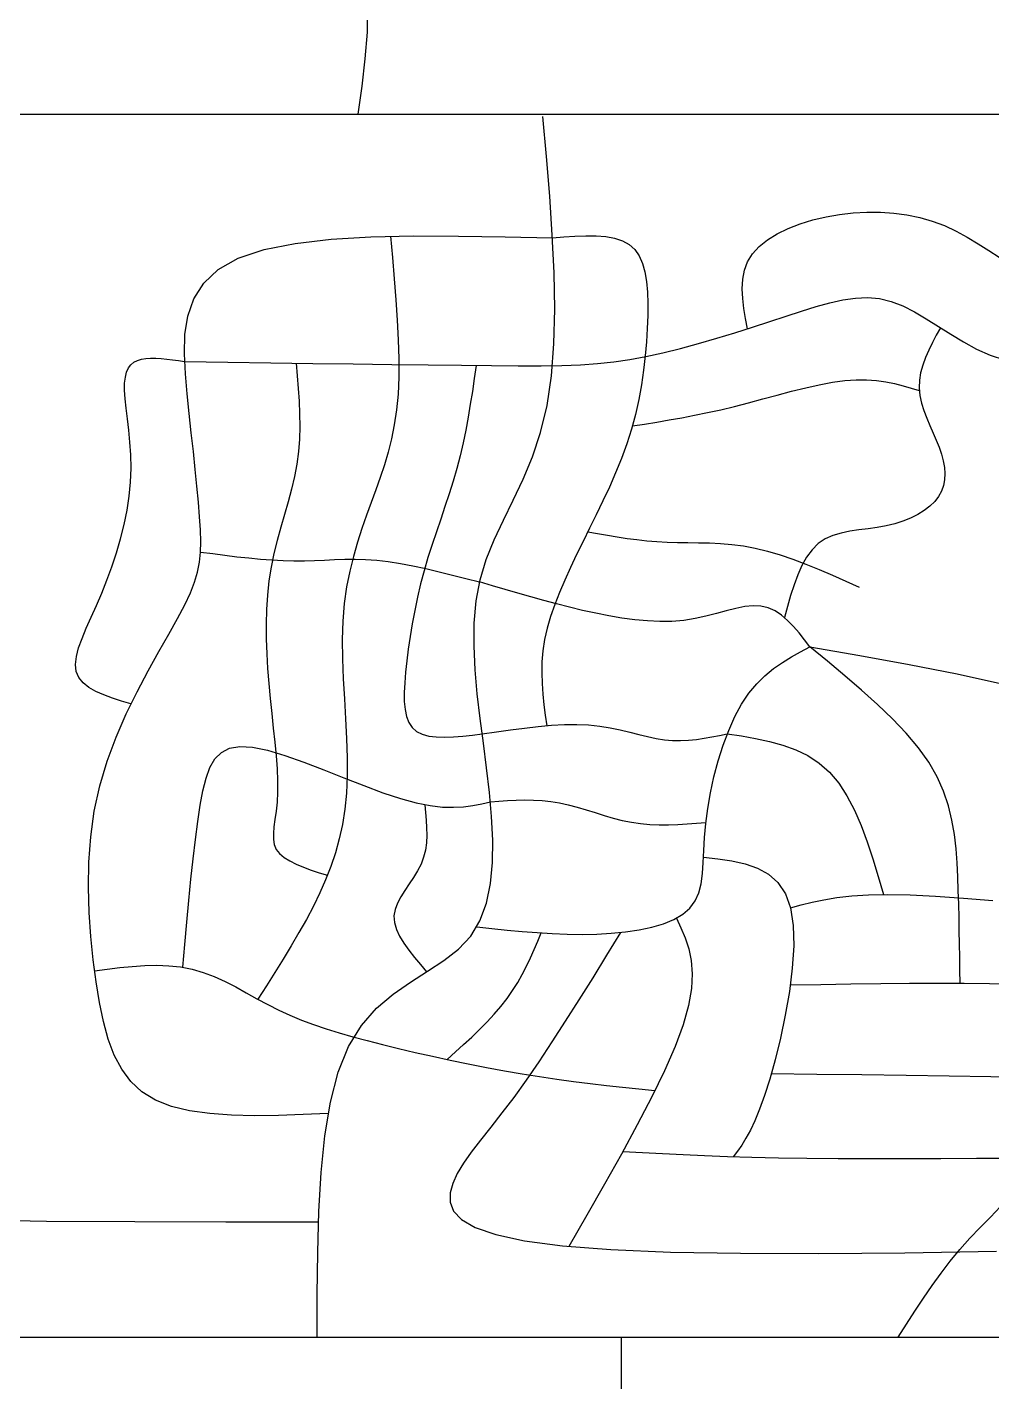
# Model space of a CAD drawing. Extents: x -15455 to 10897, y -24374 to 16165.
# Drawn here: x 5462 to 5907, y -3370 to -2745 of the extents above; entities that cross this region are included whole.
import ezdxf

# ---------------------------------------------------------------- set-up
doc = ezdxf.new("R2010")
doc.units = 0
doc.header["$MEASUREMENT"] = 0
doc.layers.add('STREETS-SPRAWL-12M', color=7, linetype='CONTINUOUS')
doc.layers.add('STREETS-SPRAWL-20M', color=7, linetype='CONTINUOUS')

msp = doc.modelspace()

# ---------------------------------------------------------------- linework, layer by layer
at = {"layer": 'STREETS-SPRAWL-12M', "color": 253, "linetype": 'CONTINUOUS'}
for p, q in [((5619.31, -2747.55), (5619.57, -2736.01)), ((5618.31, -2759.76), (5619.31, -2747.55)), ((5616.82, -2772.42), (5618.31, -2759.76)), ((5615.1, -2785.31), (5616.82, -2772.42)), ((5701.86, -2804.78), (5700.25, -2786.3)), ((5703.33, -2823.08), (5701.86, -2804.78)), ((5704.55, -2841.04), (5703.33, -2823.08)), ((5818.77, -2835.85), (5824.63, -2834.06)), ((5824.63, -2834.06), (5830.73, -2832.61)), ((5830.73, -2832.61), (5836.97, -2831.52)), ((5836.97, -2831.52), (5843.25, -2830.79)), ((5843.25, -2830.79), (5849.53, -2830.44)), ((5849.53, -2830.44), (5855.77, -2830.46)), ((5855.77, -2830.46), (5861.94, -2830.88)), ((5861.94, -2830.88), (5868.01, -2831.7)), ((5868.01, -2831.7), (5873.95, -2832.93)), ((5873.95, -2832.93), (5879.73, -2834.6)), ((5879.73, -2834.6), (5885.31, -2836.69)), ((5602.56, -2842.97), (5620.85, -2841.88)), ((5620.85, -2841.88), (5640.55, -2841.44)), ((5629.9, -2841.6), (5630.81, -2851.44)), ((5640.55, -2841.44), (5661.32, -2841.47)), ((5661.32, -2841.47), (5682.79, -2841.83)), ((5682.79, -2841.83), (5704.62, -2842.34)), ((5705.37, -2858.48), (5704.55, -2841.04)), ((5704.62, -2842.34), (5709.83, -2841.92)), ((5709.83, -2841.92), (5714.96, -2841.57)), ((5714.96, -2841.57), (5719.95, -2841.38)), ((5719.95, -2841.38), (5724.71, -2841.42)), ((5724.71, -2841.42), (5729.17, -2841.77)), ((5729.17, -2841.77), (5733.26, -2842.5)), ((5803.69, -2843.2), (5808.19, -2840.42)), ((5808.19, -2840.42), (5813.25, -2837.97)), ((5813.25, -2837.97), (5818.77, -2835.85)), ((5885.31, -2836.69), (5890.67, -2839.21)), ((5890.67, -2839.21), (5895.84, -2842.05)), ((5559.76, -2851.67), (5571.66, -2847.7)), ((5571.66, -2847.7), (5586.05, -2844.85)), ((5586.05, -2844.85), (5602.56, -2842.97)), ((5733.26, -2842.5), (5736.91, -2843.69)), ((5736.91, -2843.69), (5740.03, -2845.42)), ((5740.03, -2845.42), (5742.58, -2847.75)), ((5742.58, -2847.75), (5744.59, -2850.65)), ((5796.8, -2849.66), (5799.86, -2846.28)), ((5799.86, -2846.28), (5803.69, -2843.2)), ((5895.84, -2842.05), (5900.85, -2845.09)), ((5900.85, -2845.09), (5905.72, -2848.19)), ((5905.72, -2848.19), (5910.49, -2851.24)), ((5550.57, -2856.86), (5559.76, -2851.67)), ((5630.81, -2851.44), (5631.68, -2861.2)), ((5744.59, -2850.65), (5746.12, -2854.1)), ((5746.12, -2854.1), (5747.22, -2858.05)), ((5793.15, -2857.27), (5794.59, -2853.34)), ((5794.59, -2853.34), (5796.8, -2849.66)), ((5543.87, -2863.16), (5550.57, -2856.86)), ((5705.67, -2875.24), (5705.37, -2858.48)), ((5747.22, -2858.05), (5747.96, -2862.47)), ((5792.36, -2861.43), (5793.15, -2857.27)), ((5539.31, -2870.38), (5543.87, -2863.16)), ((5631.68, -2861.2), (5632.45, -2870.82)), ((5747.96, -2862.47), (5748.38, -2867.32)), ((5792.13, -2865.76), (5792.36, -2861.43)), ((5792.33, -2870.25), (5792.13, -2865.76)), ((5536.52, -2878.35), (5539.31, -2870.38)), ((5632.45, -2870.82), (5633.1, -2880.23)), ((5748.38, -2867.32), (5748.54, -2872.57)), ((5748.54, -2872.57), (5748.51, -2878.18)), ((5792.87, -2874.84), (5792.33, -2870.25)), ((5826.13, -2874.02), (5832.46, -2872.27)), ((5832.46, -2872.27), (5838.48, -2870.94)), ((5838.48, -2870.94), (5844.26, -2870.11)), ((5844.26, -2870.11), (5849.86, -2869.89)), ((5849.86, -2869.89), (5855.32, -2870.35)), ((5855.32, -2870.35), (5860.72, -2871.59)), ((5860.72, -2871.59), (5866.09, -2873.65)), ((5535.18, -2886.9), (5536.52, -2878.35)), ((5705.32, -2891.14), (5705.67, -2875.24)), ((5748.51, -2878.18), (5748.32, -2884.11)), ((5793.62, -2879.51), (5792.87, -2874.84)), ((5804.77, -2880.9), (5812.33, -2878.43)), ((5812.33, -2878.43), (5819.44, -2876.1)), ((5819.44, -2876.1), (5826.13, -2874.02)), ((5866.09, -2873.65), (5871.49, -2876.39)), ((5871.49, -2876.39), (5876.95, -2879.61)), ((5633.1, -2880.23), (5633.56, -2889.36)), ((5748.32, -2884.11), (5747.96, -2890.32)), ((5788.67, -2886.05), (5796.85, -2883.47)), ((5794.49, -2884.22), (5793.62, -2879.51)), ((5796.85, -2883.47), (5804.77, -2880.9)), ((5876.95, -2879.61), (5882.51, -2883.13)), ((5883.45, -2883.74), (5881.57, -2887.19)), ((5882.51, -2883.13), (5888.2, -2886.76)), ((5534.92, -2895.85), (5535.18, -2886.9)), ((5633.56, -2889.36), (5633.79, -2898.13)), ((5704.19, -2906.01), (5705.32, -2891.14)), ((5747.96, -2890.32), (5747.42, -2896.75)), ((5763.67, -2893.3), (5771.97, -2891.03)), ((5771.97, -2891.03), (5780.33, -2888.6)), ((5780.33, -2888.6), (5788.67, -2886.05)), ((5879.75, -2890.63), (5878.05, -2894.08)), ((5881.57, -2887.19), (5879.75, -2890.63)), ((5888.2, -2886.76), (5894.06, -2890.31)), ((5894.06, -2890.31), (5900.12, -2893.58)), ((5515.11, -2898.29), (5517.14, -2897.94)), ((5517.14, -2897.94), (5519.36, -2897.78)), ((5519.36, -2897.78), (5521.73, -2897.79)), ((5521.73, -2897.79), (5524.23, -2897.93)), ((5524.23, -2897.93), (5526.84, -2898.18)), ((5526.84, -2898.18), (5529.52, -2898.51)), ((5535.39, -2905.01), (5534.92, -2895.85)), ((5633.79, -2898.13), (5633.76, -2906.48)), ((5740.25, -2898.44), (5747.73, -2897.06)), ((5747.42, -2896.75), (5746.66, -2903.35)), ((5747.73, -2897.06), (5755.56, -2895.33)), ((5755.56, -2895.33), (5763.67, -2893.3)), ((5876.54, -2897.54), (5875.29, -2901)), ((5878.05, -2894.08), (5876.54, -2897.54)), ((5900.12, -2893.58), (5906.42, -2896.39)), ((5906.42, -2896.39), (5912.97, -2898.58)), ((5507.71, -2906.49), (5508.32, -2904.18)), ((5508.32, -2904.18), (5509.19, -2902.3)), ((5509.19, -2902.3), (5510.31, -2900.82)), ((5510.31, -2900.82), (5511.68, -2899.69)), ((5511.68, -2899.69), (5513.29, -2898.86)), ((5513.29, -2898.86), (5515.11, -2898.29)), ((5529.52, -2898.51), (5532.26, -2898.89)), ((5532.26, -2898.89), (5535.03, -2899.3)), ((5535.03, -2899.3), (5555.01, -2899.61)), ((5555.01, -2899.61), (5574.78, -2899.91)), ((5574.78, -2899.91), (5594.11, -2900.19)), ((5586.4, -2900.08), (5586.93, -2905.92)), ((5594.11, -2900.19), (5612.78, -2900.46)), ((5612.78, -2900.46), (5630.58, -2900.7)), ((5630.58, -2900.7), (5647.29, -2900.91)), ((5647.29, -2900.91), (5662.68, -2901.08)), ((5662.68, -2901.08), (5676.54, -2901.21)), ((5669.45, -2901.14), (5668.58, -2907.12)), ((5676.54, -2901.21), (5688.74, -2901.28)), ((5688.74, -2901.28), (5699.46, -2901.26)), ((5699.46, -2901.26), (5708.96, -2901.11)), ((5708.96, -2901.11), (5717.53, -2900.79)), ((5717.53, -2900.79), (5725.42, -2900.27)), ((5725.42, -2900.27), (5732.9, -2899.5)), ((5732.9, -2899.5), (5740.25, -2898.44)), ((5746.66, -2903.35), (5745.66, -2910.09)), ((5875.29, -2901), (5874.35, -2904.48)), ((5507.36, -2912.6), (5507.39, -2909.28)), ((5507.39, -2909.28), (5507.71, -2906.49)), ((5536.24, -2914.22), (5535.39, -2905.01)), ((5586.93, -2905.92), (5587.41, -2911.76)), ((5633.76, -2906.48), (5633.41, -2914.34)), ((5668.58, -2907.12), (5667.68, -2913.09)), ((5702.15, -2919.68), (5704.19, -2906.01)), ((5745.66, -2910.09), (5744.41, -2916.9)), ((5821.35, -2911.43), (5827.64, -2910.02)), ((5827.64, -2910.02), (5833.66, -2908.89)), ((5833.66, -2908.89), (5839.33, -2908.12)), ((5839.33, -2908.12), (5844.58, -2907.75)), ((5844.58, -2907.75), (5849.45, -2907.77)), ((5849.45, -2907.77), (5853.99, -2908.1)), ((5853.99, -2908.1), (5858.27, -2908.71)), ((5858.27, -2908.71), (5862.32, -2909.53)), ((5862.32, -2909.53), (5866.22, -2910.52)), ((5866.22, -2910.52), (5870, -2911.61)), ((5873.78, -2907.96), (5873.66, -2911.46)), ((5874.35, -2904.48), (5873.78, -2907.96)), ((5507.61, -2916.47), (5507.36, -2912.6)), ((5508.07, -2920.85), (5507.61, -2916.47)), ((5537.19, -2923.32), (5536.24, -2914.22)), ((5587.41, -2911.76), (5587.79, -2917.59)), ((5633.41, -2914.34), (5632.71, -2921.65)), ((5667.68, -2913.09), (5666.74, -2919.06)), ((5744.41, -2916.9), (5742.86, -2923.75)), ((5794.98, -2918.36), (5801.6, -2916.58)), ((5801.6, -2916.58), (5808.25, -2914.79)), ((5808.25, -2914.79), (5814.86, -2913.05)), ((5814.86, -2913.05), (5821.35, -2911.43)), ((5870, -2911.61), (5873.73, -2912.76)), ((5873.66, -2911.46), (5874.01, -2914.97)), ((5874.01, -2914.97), (5874.77, -2918.48)), ((5508.65, -2925.69), (5508.07, -2920.85)), ((5587.79, -2917.59), (5588.05, -2923.42)), ((5632.71, -2921.65), (5631.7, -2928.48)), ((5666.74, -2919.06), (5665.73, -2925.01)), ((5699.13, -2932.04), (5702.15, -2919.68)), ((5770.05, -2924.13), (5776.04, -2922.9)), ((5776.04, -2922.9), (5782.18, -2921.54)), ((5782.18, -2921.54), (5788.49, -2920.03)), ((5788.49, -2920.03), (5794.98, -2918.36)), ((5874.77, -2918.48), (5875.85, -2921.98)), ((5875.85, -2921.98), (5877.16, -2925.46)), ((5509.25, -2930.93), (5508.65, -2925.69)), ((5538.13, -2932.2), (5537.19, -2923.32)), ((5588.12, -2929.25), (5587.96, -2935.06)), ((5588.05, -2923.42), (5588.12, -2929.25)), ((5631.7, -2928.48), (5630.4, -2934.92)), ((5665.73, -2925.01), (5664.62, -2930.95)), ((5742.86, -2923.75), (5741.01, -2930.57)), ((5741.45, -2929.05), (5747.07, -2928.16)), ((5747.07, -2928.16), (5752.72, -2927.24)), ((5752.72, -2927.24), (5758.41, -2926.27)), ((5758.41, -2926.27), (5764.18, -2925.24)), ((5764.18, -2925.24), (5770.05, -2924.13)), ((5877.16, -2925.46), (5878.61, -2928.9)), ((5878.61, -2928.9), (5880.1, -2932.3)), ((5509.79, -2936.53), (5509.25, -2930.93)), ((5539.06, -2940.81), (5538.13, -2932.2)), ((5587.96, -2935.06), (5587.52, -2940.86)), ((5630.4, -2934.92), (5628.86, -2941.06)), ((5664.62, -2930.95), (5663.4, -2936.87)), ((5695.34, -2943.27), (5699.13, -2932.04)), ((5741.01, -2930.57), (5738.84, -2937.34)), ((5880.1, -2932.3), (5881.55, -2935.63)), ((5881.55, -2935.63), (5882.85, -2938.89)), ((5510.18, -2942.43), (5509.79, -2936.53)), ((5539.92, -2949.06), (5539.06, -2940.81)), ((5587.52, -2940.86), (5586.77, -2946.65)), ((5628.86, -2941.06), (5627.11, -2946.98)), ((5663.4, -2936.87), (5662.05, -2942.77)), ((5738.84, -2937.34), (5736.39, -2944.04)), ((5882.85, -2938.89), (5883.94, -2942.06)), ((5510.32, -2948.57), (5510.18, -2942.43)), ((5586.77, -2946.65), (5585.67, -2952.42)), ((5627.11, -2946.98), (5625.21, -2952.77)), ((5662.05, -2942.77), (5660.53, -2948.64)), ((5691.04, -2953.6), (5695.34, -2943.27)), ((5736.39, -2944.04), (5733.71, -2950.66)), ((5883.94, -2942.06), (5884.77, -2945.15)), ((5884.77, -2945.15), (5885.31, -2948.13)), ((5885.31, -2948.13), (5885.53, -2951.02)), ((5510.11, -2954.9), (5510.32, -2948.57)), ((5540.71, -2956.87), (5539.92, -2949.06)), ((5585.67, -2952.42), (5584.29, -2958.2)), ((5625.21, -2952.77), (5623.18, -2958.51)), ((5660.53, -2948.64), (5658.83, -2954.48)), ((5686.5, -2963.25), (5691.04, -2953.6)), ((5733.71, -2950.66), (5730.85, -2957.19)), ((5885.4, -2953.81), (5884.89, -2956.48)), ((5885.53, -2951.02), (5885.4, -2953.81)), ((5509.5, -2961.36), (5510.11, -2954.9)), ((5541.39, -2964.19), (5540.71, -2956.87)), ((5584.29, -2958.2), (5582.72, -2964)), ((5623.18, -2958.51), (5621.07, -2964.3)), ((5657, -2960.31), (5655.07, -2966.14)), ((5658.83, -2954.48), (5657, -2960.31)), ((5730.85, -2957.19), (5727.87, -2963.63)), ((5883.98, -2959.05), (5882.62, -2961.49)), ((5884.89, -2956.48), (5883.98, -2959.05)), ((5508.51, -2967.92), (5509.5, -2961.36)), ((5541.92, -2970.92), (5541.39, -2964.19)), ((5582.72, -2964), (5581.03, -2969.86)), ((5621.07, -2964.3), (5618.92, -2970.21)), ((5655.07, -2966.14), (5653.08, -2971.98)), ((5681.98, -2972.48), (5686.5, -2963.25)), ((5727.87, -2963.63), (5724.82, -2969.98)), ((5878.58, -2965.99), (5875.96, -2968.02)), ((5880.82, -2963.81), (5878.58, -2965.99)), ((5882.62, -2961.49), (5880.82, -2963.81)), ((5507.17, -2974.5), (5508.51, -2967.92)), ((5542.29, -2977.01), (5541.92, -2970.92)), ((5581.03, -2969.86), (5579.32, -2975.77)), ((5618.92, -2970.21), (5616.79, -2976.29)), ((5653.08, -2971.98), (5651.08, -2977.85)), ((5677.75, -2981.51), (5681.98, -2972.48)), ((5724.82, -2969.98), (5721.75, -2976.22)), ((5866.16, -2972.96), (5862.38, -2974.17)), ((5869.71, -2971.52), (5866.16, -2972.96)), ((5872.99, -2969.86), (5869.71, -2971.52)), ((5875.96, -2968.02), (5872.99, -2969.86)), ((5505.53, -2981.07), (5507.17, -2974.5)), ((5542.45, -2982.41), (5542.29, -2977.01)), ((5579.32, -2975.77), (5577.67, -2981.78)), ((5616.79, -2976.29), (5614.75, -2982.6)), ((5651.08, -2977.85), (5649.12, -2983.76)), ((5721.75, -2976.22), (5718.72, -2982.36)), ((5720.94, -2977.87), (5725.43, -2978.66)), ((5725.43, -2978.66), (5729.93, -2979.44)), ((5837.72, -2978.42), (5833.89, -2979.57)), ((5841.74, -2977.59), (5837.72, -2978.42)), ((5845.89, -2976.96), (5841.74, -2977.59)), ((5850.1, -2976.42), (5845.89, -2976.96)), ((5854.29, -2975.85), (5850.1, -2976.42)), ((5858.41, -2975.13), (5854.29, -2975.85)), ((5862.38, -2974.17), (5858.41, -2975.13)), ((5503.63, -2987.56), (5505.53, -2981.07)), ((5542.34, -2987.3), (5542.45, -2982.41)), ((5577.67, -2981.78), (5576.17, -2987.89)), ((5614.75, -2982.6), (5612.85, -2989.17)), ((5649.12, -2983.76), (5647.23, -2989.73)), ((5674.09, -2990.58), (5677.75, -2981.51)), ((5718.72, -2982.36), (5715.76, -2988.38)), ((5729.93, -2979.44), (5734.45, -2980.17)), ((5734.45, -2980.17), (5738.98, -2980.86)), ((5738.98, -2980.86), (5743.55, -2981.46)), ((5743.55, -2981.46), (5748.15, -2981.98)), ((5748.15, -2981.98), (5752.79, -2982.38)), ((5752.79, -2982.38), (5757.48, -2982.65)), ((5757.48, -2982.65), (5762.23, -2982.78)), ((5762.23, -2982.78), (5767.05, -2982.84)), ((5767.05, -2982.84), (5771.96, -2982.88)), ((5771.96, -2982.88), (5776.95, -2982.98)), ((5776.95, -2982.98), (5782.05, -2983.2)), ((5782.05, -2983.2), (5787.27, -2983.62)), ((5787.27, -2983.62), (5792.63, -2984.3)), ((5792.63, -2984.3), (5798.12, -2985.31)), ((5798.12, -2985.31), (5803.77, -2986.7)), ((5827.11, -2983.31), (5824.28, -2986.09)), ((5830.33, -2981.16), (5827.11, -2983.31)), ((5833.89, -2979.57), (5830.33, -2981.16)), ((5501.53, -2993.93), (5503.63, -2987.56)), ((5541, -2996.39), (5541.88, -2991.89)), ((5541.88, -2991.89), (5542.34, -2987.3)), ((5542.34, -2987.19), (5547.97, -2987.92)), ((5547.97, -2987.92), (5553.58, -2988.64)), ((5553.58, -2988.64), (5559.14, -2989.31)), ((5559.14, -2989.31), (5564.63, -2989.91)), ((5564.63, -2989.91), (5570.03, -2990.43)), ((5570.03, -2990.43), (5575.32, -2990.84)), ((5576.17, -2987.89), (5574.9, -2994.14)), ((5575.32, -2990.84), (5580.47, -2991.12)), ((5580.47, -2991.12), (5585.46, -2991.25)), ((5585.46, -2991.25), (5590.28, -2991.22)), ((5590.28, -2991.22), (5594.97, -2991.07)), ((5594.97, -2991.07), (5599.59, -2990.86)), ((5599.59, -2990.86), (5604.2, -2990.65)), ((5604.2, -2990.65), (5608.84, -2990.49)), ((5608.84, -2990.49), (5613.59, -2990.45)), ((5612.85, -2989.17), (5611.16, -2996.05)), ((5613.59, -2990.45), (5618.48, -2990.58)), ((5618.48, -2990.58), (5623.58, -2990.94)), ((5623.58, -2990.94), (5628.94, -2991.57)), ((5628.94, -2991.57), (5634.52, -2992.45)), ((5647.23, -2989.73), (5645.46, -2995.77)), ((5671.25, -2999.92), (5674.09, -2990.58)), ((5715.76, -2988.38), (5712.94, -2994.29)), ((5803.77, -2986.7), (5809.55, -2988.44)), ((5809.55, -2988.44), (5815.45, -2990.48)), ((5815.45, -2990.48), (5821.45, -2992.77)), ((5821.8, -2989.47), (5819.62, -2993.35)), ((5824.28, -2986.09), (5821.8, -2989.47)), ((5499.25, -3000.12), (5501.53, -2993.93)), ((5539.63, -3001.02), (5541, -2996.39)), ((5574.9, -2994.14), (5573.92, -3000.52)), ((5611.16, -2996.05), (5609.74, -3003.29)), ((5634.52, -2992.45), (5640.29, -2993.54)), ((5640.29, -2993.54), (5646.24, -2994.82)), ((5645.46, -2995.77), (5643.85, -3001.89)), ((5646.24, -2994.82), (5652.31, -2996.23)), ((5652.31, -2996.23), (5658.48, -2997.76)), ((5658.48, -2997.76), (5664.72, -2999.35)), ((5712.94, -2994.29), (5710.28, -3000.1)), ((5817.7, -2997.65), (5815.98, -3002.28)), ((5819.62, -2993.35), (5817.7, -2997.65)), ((5821.45, -2992.77), (5827.53, -2995.26)), ((5827.53, -2995.26), (5833.66, -2997.9)), ((5833.66, -2997.9), (5839.84, -3000.64)), ((5496.86, -3006.08), (5499.25, -3000.12)), ((5537.7, -3005.98), (5539.63, -3001.02)), ((5573.92, -3000.52), (5573.23, -3007.04)), ((5609.74, -3003.29), (5608.66, -3010.93)), ((5643.85, -3001.89), (5642.39, -3008.04)), ((5664.72, -2999.35), (5671, -3000.98)), ((5669.43, -3009.72), (5671.25, -2999.92)), ((5676.9, -3002.74), (5671, -3000.98)), ((5682.81, -3004.48), (5676.9, -3002.74)), ((5710.28, -3000.1), (5707.83, -3005.79)), ((5815.98, -3002.28), (5814.42, -3007.17)), ((5839.84, -3000.64), (5846.03, -3003.43)), ((5494.4, -3011.77), (5496.86, -3006.08)), ((5535.12, -3011.5), (5537.7, -3005.98)), ((5573.23, -3007.04), (5572.81, -3013.67)), ((5642.39, -3008.04), (5641.1, -3014.17)), ((5668.55, -3019.95), (5669.43, -3009.72)), ((5688.72, -3006.21), (5682.81, -3004.48)), ((5694.65, -3007.9), (5688.72, -3006.21)), ((5700.59, -3009.54), (5694.65, -3007.9)), ((5706.55, -3011.12), (5700.59, -3009.54)), ((5707.83, -3005.79), (5705.64, -3011.38)), ((5814.42, -3007.17), (5812.95, -3012.23)), ((5491.98, -3017.17), (5494.4, -3011.77)), ((5531.82, -3017.79), (5535.12, -3011.5)), ((5572.81, -3013.67), (5572.64, -3020.39)), ((5608.66, -3010.93), (5607.97, -3019.01)), ((5641.1, -3014.17), (5639.96, -3020.22)), ((5703.74, -3016.86), (5702.17, -3022.24)), ((5705.64, -3011.38), (5703.74, -3016.86)), ((5712.52, -3012.63), (5706.55, -3011.12)), ((5718.53, -3014.06), (5712.52, -3012.63)), ((5724.56, -3015.39), (5718.53, -3014.06)), ((5730.58, -3016.58), (5724.56, -3015.39)), ((5736.58, -3017.6), (5730.58, -3016.58)), ((5775.38, -3016.73), (5770.36, -3017.85)), ((5780.18, -3015.48), (5775.38, -3016.73)), ((5784.76, -3014.24), (5780.18, -3015.48)), ((5789.11, -3013.14), (5784.76, -3014.24)), ((5793.23, -3012.32), (5789.11, -3013.14)), ((5797.11, -3011.92), (5793.23, -3012.32)), ((5800.73, -3012.08), (5797.11, -3011.92)), ((5804.11, -3012.91), (5800.73, -3012.08)), ((5807.26, -3014.35), (5804.11, -3012.91)), ((5810.23, -3016.31), (5807.26, -3014.35)), ((5813.03, -3018.71), (5810.23, -3016.31)), ((5812.95, -3012.23), (5811.54, -3017.37)), ((5487.74, -3026.98), (5489.72, -3022.24)), ((5489.72, -3022.24), (5491.98, -3017.17)), ((5527.79, -3025), (5531.82, -3017.79)), ((5572.64, -3020.39), (5572.67, -3027.19)), ((5607.97, -3019.01), (5607.72, -3027.56)), ((5639.96, -3020.22), (5638.97, -3026.15)), ((5668.45, -3030.56), (5668.55, -3019.95)), ((5702.17, -3022.24), (5700.98, -3027.51)), ((5742.52, -3018.41), (5736.58, -3017.6)), ((5748.38, -3018.96), (5742.52, -3018.41)), ((5754.11, -3019.21), (5748.38, -3018.96)), ((5759.71, -3019.14), (5754.11, -3019.21)), ((5765.13, -3018.68), (5759.71, -3019.14)), ((5770.36, -3017.85), (5765.13, -3018.68)), ((5815.7, -3021.46), (5813.03, -3018.71)), ((5818.28, -3024.48), (5815.7, -3021.46)), ((5486.17, -3031.37), (5487.74, -3026.98)), ((5523.18, -3033.1), (5527.79, -3025)), ((5572.67, -3027.19), (5572.9, -3034.04)), ((5607.72, -3027.56), (5607.83, -3036.47)), ((5638.97, -3026.15), (5638.13, -3031.88)), ((5700.98, -3027.51), (5700.19, -3032.7)), ((5820.79, -3027.67), (5818.28, -3024.48)), ((5823.27, -3030.95), (5820.79, -3027.67)), ((5484.73, -3039.01), (5485.13, -3035.39)), ((5485.13, -3035.39), (5486.17, -3031.37)), ((5518.23, -3041.98), (5523.18, -3033.1)), ((5572.9, -3034.04), (5573.3, -3040.93)), ((5638.13, -3031.88), (5637.43, -3037.38)), ((5668.98, -3041.46), (5668.45, -3030.56)), ((5700.19, -3032.7), (5699.76, -3037.79)), ((5810.61, -3038.1), (5814.78, -3035.55)), ((5814.78, -3035.55), (5819.01, -3033.2)), ((5819.01, -3033.2), (5823.27, -3030.95)), ((5823.27, -3030.95), (5846.29, -3034.89)), ((5831.38, -3037.56), (5823.27, -3030.95)), ((5846.29, -3034.89), (5869.02, -3038.96)), ((5485.09, -3042.23), (5484.73, -3039.01)), ((5573.3, -3040.93), (5573.83, -3047.84)), ((5607.83, -3036.47), (5608.19, -3045.62)), ((5637.43, -3037.38), (5636.89, -3042.59)), ((5669.97, -3052.59), (5668.98, -3041.46)), ((5699.76, -3037.79), (5699.65, -3042.81)), ((5802.59, -3044.18), (5806.53, -3040.94)), ((5806.53, -3040.94), (5810.61, -3038.1)), ((5839.37, -3044.17), (5831.38, -3037.56)), ((5869.02, -3038.96), (5891.18, -3043.3)), ((5486.3, -3045.04), (5485.09, -3042.23)), ((5488.29, -3047.47), (5486.3, -3045.04)), ((5490.94, -3049.59), (5488.29, -3047.47)), ((5513.14, -3051.57), (5518.23, -3041.98)), ((5573.83, -3047.84), (5574.48, -3054.74)), ((5608.19, -3045.62), (5608.69, -3054.87)), ((5636.49, -3047.45), (5636.28, -3051.95)), ((5636.89, -3042.59), (5636.49, -3047.45)), ((5699.65, -3042.81), (5699.8, -3047.77)), ((5699.8, -3047.77), (5700.16, -3052.68)), ((5795.2, -3052.23), (5798.8, -3047.91)), ((5798.8, -3047.91), (5802.59, -3044.18)), ((5847.12, -3050.79), (5839.37, -3044.17)), ((5891.18, -3043.3), (5912.48, -3048.05)), ((5494.15, -3051.43), (5490.94, -3049.59)), ((5497.8, -3053.07), (5494.15, -3051.43)), ((5501.79, -3054.54), (5497.8, -3053.07)), ((5508.14, -3061.76), (5513.14, -3051.57)), ((5636.28, -3051.95), (5636.32, -3056.05)), ((5671.29, -3063.89), (5669.97, -3052.59)), ((5700.16, -3052.68), (5700.68, -3057.55)), ((5791.83, -3057.24), (5795.2, -3052.23)), ((5854.51, -3057.42), (5847.12, -3050.79)), ((5505.99, -3055.91), (5501.79, -3054.54)), ((5510.31, -3057.23), (5505.99, -3055.91)), ((5574.48, -3054.74), (5575.19, -3061.58)), ((5608.69, -3054.87), (5609.22, -3064.1)), ((5636.32, -3056.05), (5636.65, -3059.73)), ((5636.65, -3059.73), (5637.33, -3062.98)), ((5700.68, -3057.55), (5701.3, -3062.39)), ((5788.71, -3063), (5791.83, -3057.24)), ((5861.42, -3064.05), (5854.51, -3057.42)), ((5503.46, -3072.45), (5508.14, -3061.76)), ((5575.19, -3061.58), (5575.92, -3068.3)), ((5609.22, -3064.1), (5609.68, -3073.18)), ((5637.33, -3062.98), (5638.42, -3065.77)), ((5638.42, -3065.77), (5639.95, -3068.08)), ((5672.76, -3075.27), (5671.29, -3063.89)), ((5701.3, -3062.39), (5701.97, -3067.23)), ((5704.16, -3067.06), (5710.11, -3066.73)), ((5710.11, -3066.73), (5715.83, -3066.65)), ((5715.83, -3066.65), (5721.27, -3066.87)), ((5785.85, -3069.38), (5788.71, -3063)), ((5867.73, -3070.7), (5861.42, -3064.05)), ((5499.29, -3083.56), (5503.46, -3072.45)), ((5575.92, -3068.3), (5576.6, -3074.83)), ((5639.95, -3068.08), (5641.98, -3069.88)), ((5641.98, -3069.88), (5644.54, -3071.17)), ((5644.54, -3071.17), (5647.6, -3072)), ((5647.6, -3072), (5651.06, -3072.44)), ((5651.06, -3072.44), (5654.87, -3072.54)), ((5654.87, -3072.54), (5658.96, -3072.38)), ((5658.96, -3072.38), (5663.26, -3072.03)), ((5663.26, -3072.03), (5667.69, -3071.54)), ((5667.69, -3071.54), (5672.19, -3070.99)), ((5672.19, -3070.99), (5678.75, -3070.03)), ((5678.75, -3070.03), (5685.26, -3069.12)), ((5685.26, -3069.12), (5691.69, -3068.3)), ((5691.69, -3068.3), (5698, -3067.59)), ((5698, -3067.59), (5704.16, -3067.06)), ((5721.27, -3066.87), (5726.41, -3067.4)), ((5726.41, -3067.4), (5731.26, -3068.18)), ((5731.26, -3068.18), (5735.86, -3069.13)), ((5735.86, -3069.13), (5740.24, -3070.18)), ((5740.24, -3070.18), (5744.43, -3071.24)), ((5744.43, -3071.24), (5748.46, -3072.23)), ((5748.46, -3072.23), (5752.38, -3073.08)), ((5752.38, -3073.08), (5756.2, -3073.7)), ((5770.95, -3073.55), (5774.54, -3073.04)), ((5774.54, -3073.04), (5778.12, -3072.41)), ((5778.12, -3072.41), (5781.67, -3071.7)), ((5781.67, -3071.7), (5785.23, -3070.95)), ((5783.28, -3076.25), (5785.85, -3069.38)), ((5785.23, -3070.95), (5791.79, -3071.97)), ((5791.79, -3071.97), (5798.29, -3073.11)), ((5873.32, -3077.37), (5867.73, -3070.7)), ((5551.97, -3079.53), (5555.74, -3077.63)), ((5555.74, -3077.63), (5560.46, -3076.81)), ((5560.46, -3076.81), (5566.29, -3077.13)), ((5566.29, -3077.13), (5573.31, -3078.58)), ((5573.31, -3078.58), (5581.3, -3080.97)), ((5576.6, -3074.83), (5577.19, -3081.11)), ((5609.68, -3073.18), (5609.97, -3081.98)), ((5674.23, -3086.67), (5672.76, -3075.27)), ((5756.2, -3073.7), (5759.95, -3074.03)), ((5759.95, -3074.03), (5763.66, -3074.09)), ((5763.66, -3074.09), (5767.32, -3073.92)), ((5767.32, -3073.92), (5770.95, -3073.55)), ((5781.02, -3083.43), (5783.28, -3076.25)), ((5798.29, -3073.11), (5804.66, -3074.47)), ((5804.66, -3074.47), (5810.84, -3076.17)), ((5810.84, -3076.17), (5816.76, -3078.33)), ((5816.76, -3078.33), (5822.35, -3081.05)), ((5878.07, -3084.04), (5873.32, -3077.37)), ((5495.88, -3094.99), (5499.29, -3083.56)), ((5546.71, -3086.45), (5549.01, -3082.49)), ((5549.01, -3082.49), (5551.97, -3079.53)), ((5577.19, -3081.11), (5577.65, -3087.07)), ((5581.3, -3080.97), (5590.01, -3084.04)), ((5590.01, -3084.04), (5599.15, -3087.53)), ((5609.97, -3081.98), (5609.98, -3090.37)), ((5779.07, -3090.78), (5781.02, -3083.43)), ((5822.35, -3081.05), (5827.55, -3084.45)), ((5827.55, -3084.45), (5832.31, -3088.65)), ((5881.9, -3090.74), (5878.07, -3084.04)), ((5543.49, -3097.21), (5544.92, -3091.37)), ((5544.92, -3091.37), (5546.71, -3086.45)), ((5577.65, -3087.07), (5577.9, -3092.67)), ((5599.15, -3087.53), (5608.44, -3091.22)), ((5608.44, -3091.22), (5617.62, -3094.83)), ((5609.98, -3090.37), (5609.61, -3098.27)), ((5675.55, -3098), (5674.23, -3086.67)), ((5777.46, -3098.15), (5779.07, -3090.78)), ((5832.31, -3088.65), (5836.56, -3093.71)), ((5884.89, -3097.44), (5881.9, -3090.74)), ((5493.38, -3106.65), (5495.88, -3094.99)), ((5542.26, -3103.92), (5543.49, -3097.21)), ((5577.91, -3097.82), (5577.65, -3102.5)), ((5577.9, -3092.67), (5577.91, -3097.82)), ((5617.62, -3094.83), (5626.4, -3098.12)), ((5676.56, -3109.15), (5675.55, -3098)), ((5836.56, -3093.71), (5840.36, -3099.57)), ((5887.14, -3104.13), (5884.89, -3097.44)), ((5541.12, -3111.44), (5542.26, -3103.92)), ((5577.65, -3102.5), (5577.2, -3106.71)), ((5609.61, -3098.27), (5608.87, -3105.7)), ((5626.4, -3098.12), (5634.52, -3100.85)), ((5634.52, -3100.85), (5641.76, -3102.82)), ((5641.76, -3102.82), (5648.18, -3104.08)), ((5645.72, -3103.66), (5646.09, -3107.22)), ((5648.18, -3104.08), (5653.89, -3104.72)), ((5663.67, -3104.58), (5667.97, -3104)), ((5667.97, -3104), (5672.04, -3103.21)), ((5672.04, -3103.21), (5675.98, -3102.32)), ((5675.98, -3102.32), (5679.94, -3102.03)), ((5679.94, -3102.03), (5683.89, -3101.77)), ((5683.89, -3101.77), (5687.85, -3101.58)), ((5687.85, -3101.58), (5691.83, -3101.49)), ((5691.83, -3101.49), (5695.81, -3101.53)), ((5695.81, -3101.53), (5699.81, -3101.74)), ((5699.81, -3101.74), (5703.83, -3102.15)), ((5703.83, -3102.15), (5707.87, -3102.8)), ((5707.87, -3102.8), (5711.93, -3103.69)), ((5711.93, -3103.69), (5716.01, -3104.79)), ((5776.19, -3105.36), (5777.46, -3098.15)), ((5840.36, -3099.57), (5843.78, -3106.11)), ((5888.78, -3110.8), (5887.14, -3104.13)), ((5491.75, -3118.42), (5493.38, -3106.65)), ((5576.69, -3110.5), (5576.24, -3113.89)), ((5577.2, -3106.71), (5576.69, -3110.5)), ((5608.87, -3105.7), (5607.77, -3112.73)), ((5646.09, -3107.22), (5646.41, -3110.77)), ((5653.89, -3104.72), (5659.02, -3104.85)), ((5659.02, -3104.85), (5663.67, -3104.58)), ((5677.08, -3119.96), (5676.56, -3109.15)), ((5716.01, -3104.79), (5720.12, -3106.02)), ((5720.12, -3106.02), (5724.26, -3107.32)), ((5724.26, -3107.32), (5728.41, -3108.61)), ((5728.41, -3108.61), (5732.59, -3109.83)), ((5732.59, -3109.83), (5736.79, -3110.91)), ((5775.29, -3112.27), (5776.19, -3105.36)), ((5843.78, -3106.11), (5846.87, -3113.22)), ((5540.03, -3119.69), (5541.12, -3111.44)), ((5576.24, -3113.89), (5575.95, -3116.93)), ((5607.77, -3112.73), (5606.32, -3119.43)), ((5646.41, -3110.77), (5646.61, -3114.29)), ((5646.61, -3114.29), (5646.65, -3117.77)), ((5736.79, -3110.91), (5741.02, -3111.78)), ((5741.02, -3111.78), (5745.26, -3112.4)), ((5745.26, -3112.4), (5749.52, -3112.77)), ((5749.52, -3112.77), (5753.8, -3112.93)), ((5753.8, -3112.93), (5758.09, -3112.92)), ((5758.09, -3112.92), (5762.39, -3112.78)), ((5762.39, -3112.78), (5766.7, -3112.53)), ((5766.7, -3112.53), (5771.02, -3112.21)), ((5771.02, -3112.21), (5775.34, -3111.86)), ((5774.74, -3118.75), (5775.29, -3112.27)), ((5846.87, -3113.22), (5849.7, -3120.78)), ((5889.92, -3117.42), (5888.78, -3110.8)), ((5490.87, -3130.19), (5491.75, -3118.42)), ((5538.98, -3128.56), (5540.03, -3119.69)), ((5575.95, -3116.93), (5575.96, -3119.64)), ((5575.96, -3119.64), (5576.37, -3122.07)), ((5576.37, -3122.07), (5577.3, -3124.25)), ((5606.32, -3119.43), (5604.53, -3125.87)), ((5646.47, -3121.21), (5646.01, -3124.58)), ((5646.65, -3117.77), (5646.47, -3121.21)), ((5676.97, -3130.31), (5677.08, -3119.96)), ((5774.42, -3124.77), (5774.74, -3118.75)), ((5849.7, -3120.78), (5852.33, -3128.67)), ((5890.66, -3124), (5889.92, -3117.42)), ((5537.97, -3137.95), (5538.98, -3128.56)), ((5577.3, -3124.25), (5578.85, -3126.22)), ((5578.85, -3126.22), (5580.95, -3127.99)), ((5580.95, -3127.99), (5583.53, -3129.61)), ((5604.53, -3125.87), (5602.43, -3132.13)), ((5645.22, -3127.87), (5644.04, -3131.08)), ((5646.01, -3124.58), (5645.22, -3127.87)), ((5774.14, -3130.34), (5774.42, -3124.77)), ((5774.27, -3127.92), (5780.85, -3128.66)), ((5780.85, -3128.66), (5787.29, -3129.6)), ((5852.33, -3128.67), (5854.84, -3136.8)), ((5891.13, -3130.5), (5890.66, -3124)), ((5490.66, -3141.87), (5490.87, -3130.19)), ((5583.53, -3129.61), (5586.52, -3131.09)), ((5586.52, -3131.09), (5589.83, -3132.47)), ((5589.83, -3132.47), (5593.37, -3133.77)), ((5593.37, -3133.77), (5597.08, -3135.01)), ((5597.08, -3135.01), (5600.87, -3136.22)), ((5602.43, -3132.13), (5600.03, -3138.26)), ((5642.46, -3134.2), (5640.58, -3137.23)), ((5644.04, -3131.08), (5642.46, -3134.2)), ((5676.06, -3140.05), (5676.97, -3130.31)), ((5773.12, -3140.1), (5773.77, -3135.45)), ((5773.77, -3135.45), (5774.14, -3130.34)), ((5787.29, -3129.6), (5793.42, -3130.95)), ((5793.42, -3130.95), (5799.11, -3132.93)), ((5799.11, -3132.93), (5804.2, -3135.74)), ((5891.44, -3136.93), (5891.13, -3130.5)), ((5536.99, -3147.75), (5537.97, -3137.95)), ((5600.03, -3138.26), (5597.34, -3144.34)), ((5638.56, -3140.21), (5636.54, -3143.14)), ((5640.58, -3137.23), (5638.56, -3140.21)), ((5674.19, -3149.03), (5676.06, -3140.05)), ((5772.05, -3144.29), (5773.12, -3140.1)), ((5804.2, -3135.74), (5808.53, -3139.58)), ((5808.53, -3139.58), (5811.98, -3144.68)), ((5854.84, -3136.8), (5857.28, -3145.04)), ((5891.68, -3143.26), (5891.44, -3136.93)), ((5490.99, -3153.33), (5490.66, -3141.87)), ((5536.03, -3157.86), (5536.99, -3147.75)), ((5597.34, -3144.34), (5594.38, -3150.43)), ((5634.68, -3146.07), (5633.13, -3148.99)), ((5636.54, -3143.14), (5634.68, -3146.07)), ((5767.97, -3151.31), (5770.39, -3148.03)), ((5770.39, -3148.03), (5772.05, -3144.29)), ((5811.98, -3144.68), (5814.37, -3151.22)), ((5824.3, -3148.64), (5829.76, -3147.49)), ((5829.76, -3147.49), (5835.78, -3146.51)), ((5835.78, -3146.51), (5842.58, -3145.73)), ((5842.58, -3145.73), (5850.33, -3145.22)), ((5850.33, -3145.22), (5859.24, -3145.03)), ((5859.24, -3145.03), (5869.49, -3145.2)), ((5869.49, -3145.2), (5881.18, -3145.78)), ((5881.18, -3145.78), (5894.04, -3146.7)), ((5891.88, -3149.51), (5891.68, -3143.26)), ((5894.04, -3146.7), (5907.7, -3147.88)), ((5491.77, -3164.46), (5490.99, -3153.33)), ((5594.38, -3150.43), (5591.17, -3156.53)), ((5632.04, -3151.95), (5631.55, -3154.95)), ((5633.13, -3148.99), (5632.04, -3151.95)), ((5671.19, -3157.13), (5674.19, -3149.03)), ((5760.59, -3156.53), (5764.69, -3154.13)), ((5764.69, -3154.13), (5767.97, -3151.31)), ((5814.36, -3151.19), (5819.24, -3149.89)), ((5814.37, -3151.22), (5815.62, -3159.33)), ((5819.24, -3149.89), (5824.3, -3148.64)), ((5892.05, -3155.68), (5891.88, -3149.51)), ((5535.09, -3168.18), (5536.03, -3157.86)), ((5591.17, -3156.53), (5587.76, -3162.64)), ((5631.55, -3154.95), (5631.77, -3158.01)), ((5631.77, -3158.01), (5632.66, -3161.13)), ((5666.91, -3164.2), (5671.19, -3157.13)), ((5669.7, -3159.98), (5676.7, -3160.72)), ((5744.53, -3161.39), (5750.41, -3160.13)), ((5750.41, -3160.13), (5755.8, -3158.52)), ((5755.8, -3158.52), (5760.59, -3156.53)), ((5761.75, -3155.93), (5763.86, -3160.45)), ((5763.86, -3160.45), (5765.8, -3165.11)), ((5815.62, -3159.33), (5815.83, -3168.71)), ((5892.18, -3161.8), (5892.05, -3155.68)), ((5492.9, -3175.17), (5491.77, -3164.46)), ((5587.76, -3162.64), (5584.18, -3168.77)), ((5632.66, -3161.13), (5634.12, -3164.3)), ((5634.12, -3164.3), (5636.05, -3167.52)), ((5661.26, -3170.19), (5666.91, -3164.2)), ((5676.7, -3160.72), (5683.69, -3161.43)), ((5683.69, -3161.43), (5690.66, -3162.08)), ((5690.66, -3162.08), (5697.61, -3162.64)), ((5696.19, -3170.47), (5697.83, -3166.62)), ((5697.61, -3162.64), (5704.53, -3163.07)), ((5697.83, -3166.62), (5699.44, -3162.76)), ((5704.53, -3163.07), (5711.41, -3163.35)), ((5711.41, -3163.35), (5718.25, -3163.45)), ((5718.25, -3163.45), (5725.03, -3163.33)), ((5725.03, -3163.33), (5731.73, -3162.96)), ((5736.01, -3162.58), (5729.57, -3173.04)), ((5731.73, -3162.96), (5738.27, -3162.32)), ((5738.27, -3162.32), (5744.53, -3161.39)), ((5765.8, -3165.11), (5767.41, -3170.09)), ((5892.29, -3167.86), (5892.18, -3161.8)), ((5534.15, -3178.6), (5535.09, -3168.18)), ((5584.18, -3168.77), (5580.47, -3174.9)), ((5636.05, -3167.52), (5638.35, -3170.77)), ((5638.35, -3170.77), (5640.94, -3174.04)), ((5654.52, -3175.44), (5661.26, -3170.19)), ((5694.48, -3174.3), (5696.19, -3170.47)), ((5767.41, -3170.09), (5768.53, -3175.54)), ((5815.83, -3168.71), (5815.18, -3178.98)), ((5892.39, -3173.89), (5892.29, -3167.86)), ((5494.27, -3185.32), (5492.9, -3175.17)), ((5499.37, -3179.49), (5505.16, -3178.78)), ((5505.16, -3178.78), (5510.92, -3178.2)), ((5510.92, -3178.2), (5516.62, -3177.82)), ((5516.62, -3177.82), (5522.25, -3177.69)), ((5522.25, -3177.69), (5527.79, -3177.88)), ((5527.79, -3177.88), (5533.21, -3178.45)), ((5533.21, -3178.45), (5538.51, -3179.48)), ((5580.47, -3174.9), (5576.65, -3181.04)), ((5640.94, -3174.04), (5643.72, -3177.34)), ((5643.72, -3177.34), (5646.6, -3180.64)), ((5647.02, -3180.37), (5654.52, -3175.44)), ((5690.71, -3181.91), (5692.67, -3178.12)), ((5692.67, -3178.12), (5694.48, -3174.3)), ((5729.57, -3173.04), (5723.16, -3183.41)), ((5768.53, -3175.54), (5769, -3181.61)), ((5815.18, -3178.98), (5813.83, -3189.76)), ((5892.47, -3179.9), (5892.39, -3173.89)), ((5493.56, -3180.26), (5499.37, -3179.49)), ((5495.82, -3194.84), (5494.27, -3185.32)), ((5538.51, -3179.48), (5543.66, -3180.99)), ((5543.66, -3180.99), (5548.71, -3182.92)), ((5548.71, -3182.92), (5553.67, -3185.19)), ((5553.67, -3185.19), (5558.58, -3187.7)), ((5576.65, -3181.04), (5572.76, -3187.18)), ((5631.18, -3190.98), (5639.12, -3185.41)), ((5639.12, -3185.41), (5647.02, -3180.37)), ((5688.59, -3185.66), (5690.71, -3181.91)), ((5723.16, -3183.41), (5716.81, -3193.6)), ((5769, -3181.61), (5768.65, -3188.45)), ((5892.54, -3185.89), (5892.47, -3179.9)), ((5558.58, -3187.7), (5563.48, -3190.36)), ((5563.48, -3190.36), (5568.4, -3193.09)), ((5572.76, -3187.18), (5568.83, -3193.33)), ((5623.53, -3197.52), (5631.18, -3190.98)), ((5683.68, -3193.05), (5686.25, -3189.38)), ((5686.25, -3189.38), (5688.59, -3185.66)), ((5768.65, -3188.45), (5767.33, -3196.23)), ((5813.83, -3189.76), (5811.95, -3200.65)), ((5814.26, -3186.77), (5828.31, -3186.51)), ((5828.31, -3186.51), (5842.24, -3186.26)), ((5842.24, -3186.26), (5855.93, -3186.06)), ((5855.93, -3186.06), (5869.28, -3185.92)), ((5869.28, -3185.92), (5882.16, -3185.86)), ((5882.16, -3185.86), (5894.46, -3185.91)), ((5894.46, -3185.91), (5906.06, -3186.08)), ((5906.06, -3186.08), (5916.85, -3186.4)), ((5497.64, -3203.67), (5495.82, -3194.84)), ((5568.4, -3193.09), (5573.37, -3195.79)), ((5573.37, -3195.79), (5578.43, -3198.36)), ((5616.53, -3205.44), (5623.53, -3197.52)), ((5677.75, -3200.25), (5680.83, -3196.67)), ((5680.83, -3196.67), (5683.68, -3193.05)), ((5716.81, -3193.6), (5710.53, -3203.51)), ((5767.33, -3196.23), (5764.85, -3205.1)), ((5499.86, -3211.76), (5497.64, -3203.67)), ((5578.43, -3198.36), (5583.61, -3200.76)), ((5583.61, -3200.76), (5588.94, -3202.97)), ((5588.94, -3202.97), (5594.47, -3205.04)), ((5670.99, -3207.29), (5674.45, -3203.78)), ((5674.45, -3203.78), (5677.75, -3200.25)), ((5710.53, -3203.51), (5704.36, -3213.06)), ((5811.95, -3200.65), (5809.7, -3211.27)), ((5594.47, -3205.04), (5600.22, -3206.99)), ((5600.22, -3206.99), (5606.24, -3208.85)), ((5606.24, -3208.85), (5612.55, -3210.66)), ((5610.52, -3215.17), (5616.53, -3205.44)), ((5667.38, -3210.76), (5670.99, -3207.29)), ((5764.85, -3205.1), (5761.12, -3215.16)), ((5502.61, -3219.08), (5499.86, -3211.76)), ((5605.78, -3227.02), (5610.52, -3215.17)), ((5612.55, -3210.66), (5619.2, -3212.43)), ((5619.2, -3212.43), (5626.21, -3214.21)), ((5626.21, -3214.21), (5633.61, -3216.02)), ((5633.61, -3216.02), (5641.34, -3217.83)), ((5659.89, -3217.67), (5663.67, -3214.22)), ((5663.67, -3214.22), (5667.38, -3210.76)), ((5704.36, -3213.06), (5698.32, -3222.15)), ((5761.12, -3215.16), (5756.25, -3226.31)), ((5809.7, -3211.27), (5807.25, -3221.24)), ((5506.03, -3225.59), (5502.61, -3219.08)), ((5641.34, -3217.83), (5649.34, -3219.64)), ((5649.34, -3219.64), (5657.51, -3221.41)), ((5656.08, -3221.1), (5659.89, -3217.67)), ((5657.51, -3221.41), (5665.81, -3223.13)), ((5698.32, -3222.15), (5692.44, -3230.69)), ((5807.25, -3221.24), (5804.77, -3230.16)), ((5510.25, -3231.24), (5506.03, -3225.59)), ((5602.22, -3240.83), (5605.78, -3227.02)), ((5665.81, -3223.13), (5674.14, -3224.77)), ((5674.14, -3224.77), (5682.44, -3226.31)), ((5682.44, -3226.31), (5690.64, -3227.72)), ((5690.64, -3227.72), (5698.68, -3229.01)), ((5698.68, -3229.01), (5706.56, -3230.17)), ((5756.25, -3226.31), (5750.4, -3238.39)), ((5805.51, -3227.59), (5826.46, -3227.86)), ((5826.46, -3227.86), (5847.23, -3228.12)), ((5847.23, -3228.12), (5867.65, -3228.4)), ((5867.65, -3228.4), (5887.56, -3228.69)), ((5887.56, -3228.69), (5906.77, -3229.01)), ((5906.77, -3229.01), (5925.12, -3229.35)), ((5515.39, -3236.01), (5510.25, -3231.24)), ((5692.44, -3230.69), (5686.75, -3238.59)), ((5706.56, -3230.17), (5714.31, -3231.22)), ((5714.31, -3231.22), (5721.95, -3232.18)), ((5721.95, -3232.18), (5729.5, -3233.07)), ((5729.5, -3233.07), (5736.98, -3233.91)), ((5736.98, -3233.91), (5744.43, -3234.71)), ((5744.43, -3234.71), (5751.84, -3235.49)), ((5804.77, -3230.16), (5802.38, -3237.76)), ((5521.59, -3239.84), (5515.39, -3236.01)), ((5528.94, -3242.74), (5521.59, -3239.84)), ((5599.67, -3256.32), (5602.22, -3240.83)), ((5686.75, -3238.59), (5681.28, -3245.79)), ((5750.4, -3238.39), (5743.73, -3251.24)), ((5802.38, -3237.76), (5800.11, -3244.1)), ((5537.33, -3244.78), (5528.94, -3242.74)), ((5546.62, -3246.09), (5537.33, -3244.78)), ((5556.65, -3246.8), (5546.62, -3246.09)), ((5567.27, -3247.03), (5556.65, -3246.8)), ((5578.34, -3246.89), (5567.27, -3247.03)), ((5589.71, -3246.51), (5578.34, -3246.89)), ((5601.23, -3246.01), (5589.71, -3246.51)), ((5681.28, -3245.79), (5676.13, -3252.33)), ((5800.11, -3244.1), (5797.94, -3249.38)), ((5676.13, -3252.33), (5671.39, -3258.32)), ((5743.73, -3251.24), (5736.4, -3264.73)), ((5795.85, -3253.76), (5793.82, -3257.43)), ((5797.94, -3249.38), (5795.85, -3253.76)), ((5597.95, -3273.2), (5599.67, -3256.32)), ((5671.39, -3258.32), (5667.17, -3263.81)), ((5793.82, -3257.43), (5791.85, -3260.56)), ((5667.17, -3263.81), (5663.57, -3268.91)), ((5736.4, -3264.73), (5728.59, -3278.67)), ((5737.09, -3263.49), (5746.14, -3264.01)), ((5746.14, -3264.01), (5755.34, -3264.52)), ((5755.34, -3264.52), (5764.84, -3265)), ((5764.84, -3265), (5774.78, -3265.45)), ((5774.78, -3265.45), (5785.31, -3265.85)), ((5785.31, -3265.85), (5796.59, -3266.19)), ((5789.9, -3263.34), (5787.98, -3265.94)), ((5791.85, -3260.56), (5789.9, -3263.34)), ((5796.59, -3266.19), (5808.75, -3266.47)), ((5808.75, -3266.47), (5821.94, -3266.66)), ((5821.94, -3266.66), (5836.25, -3266.76)), ((5867.38, -3266.77), (5883.67, -3266.72)), ((5883.67, -3266.72), (5900.11, -3266.67)), ((5900.11, -3266.67), (5916.42, -3266.64)), ((5663.57, -3268.91), (5660.7, -3273.69)), ((5836.25, -3266.76), (5851.48, -3266.79)), ((5851.48, -3266.79), (5867.38, -3266.77)), ((5596.92, -3291.2), (5597.95, -3273.2)), ((5658.64, -3278.23), (5657.51, -3282.61)), ((5660.7, -3273.69), (5658.64, -3278.23)), ((5728.59, -3278.67), (5720.45, -3292.93)), ((5657.51, -3282.61), (5657.48, -3286.9)), ((5596.38, -3310.05), (5596.92, -3291.2)), ((5657.48, -3286.9), (5659.01, -3291.04)), ((5659.01, -3291.04), (5662.66, -3294.96)), ((5906.55, -3293.78), (5911.21, -3288.94)), ((5432.79, -3295.01), (5471.37, -3295.59)), ((5471.37, -3295.59), (5512.01, -3295.88)), ((5512.01, -3295.88), (5554.03, -3295.99)), ((5554.03, -3295.99), (5596.74, -3296)), ((5662.66, -3294.96), (5668.96, -3298.6)), ((5720.45, -3292.93), (5712.14, -3307.34)), ((5901.76, -3298.61), (5906.55, -3293.78)), ((5668.96, -3298.6), (5678.45, -3301.87)), ((5678.45, -3301.87), (5691.69, -3304.71)), ((5892.43, -3308.72), (5897.01, -3303.56)), ((5897.01, -3303.56), (5901.76, -3298.61)), ((5596.19, -3329.45), (5596.38, -3310.05)), ((5691.69, -3304.71), (5709.2, -3307.05)), ((5709.2, -3307.05), (5731.54, -3308.8)), ((5731.54, -3308.8), (5759.04, -3309.93)), ((5759.04, -3309.93), (5791.23, -3310.49)), ((5827.45, -3310.57), (5867.02, -3310.23)), ((5867.02, -3310.23), (5909.27, -3309.57)), ((5888.03, -3314.1), (5892.43, -3308.72)), ((5791.23, -3310.49), (5827.45, -3310.57)), ((5883.78, -3319.66), (5888.03, -3314.1)), ((5879.66, -3325.37), (5883.78, -3319.66)), ((5875.64, -3331.2), (5879.66, -3325.37)), ((5596.16, -3349.13), (5596.19, -3329.45)), ((5871.7, -3337.13), (5875.64, -3331.2)), ((5867.8, -3343.12), (5871.7, -3337.13)), ((5863.94, -3349.14), (5867.8, -3343.12)), ((5017.55, -3349.12), (6186.82, -3349.14)), ((5736.33, -3349.13), (5736.37, -3390.16))]:
    msp.add_line(p, q, dxfattribs=at)
at = {"layer": 'STREETS-SPRAWL-20M', "color": 252, "linetype": 'CONTINUOUS'}
msp.add_line((3901.31, -2785.31), (10064.53, -2785.31), dxfattribs=at)

doc.saveas('drawing.dxf')
